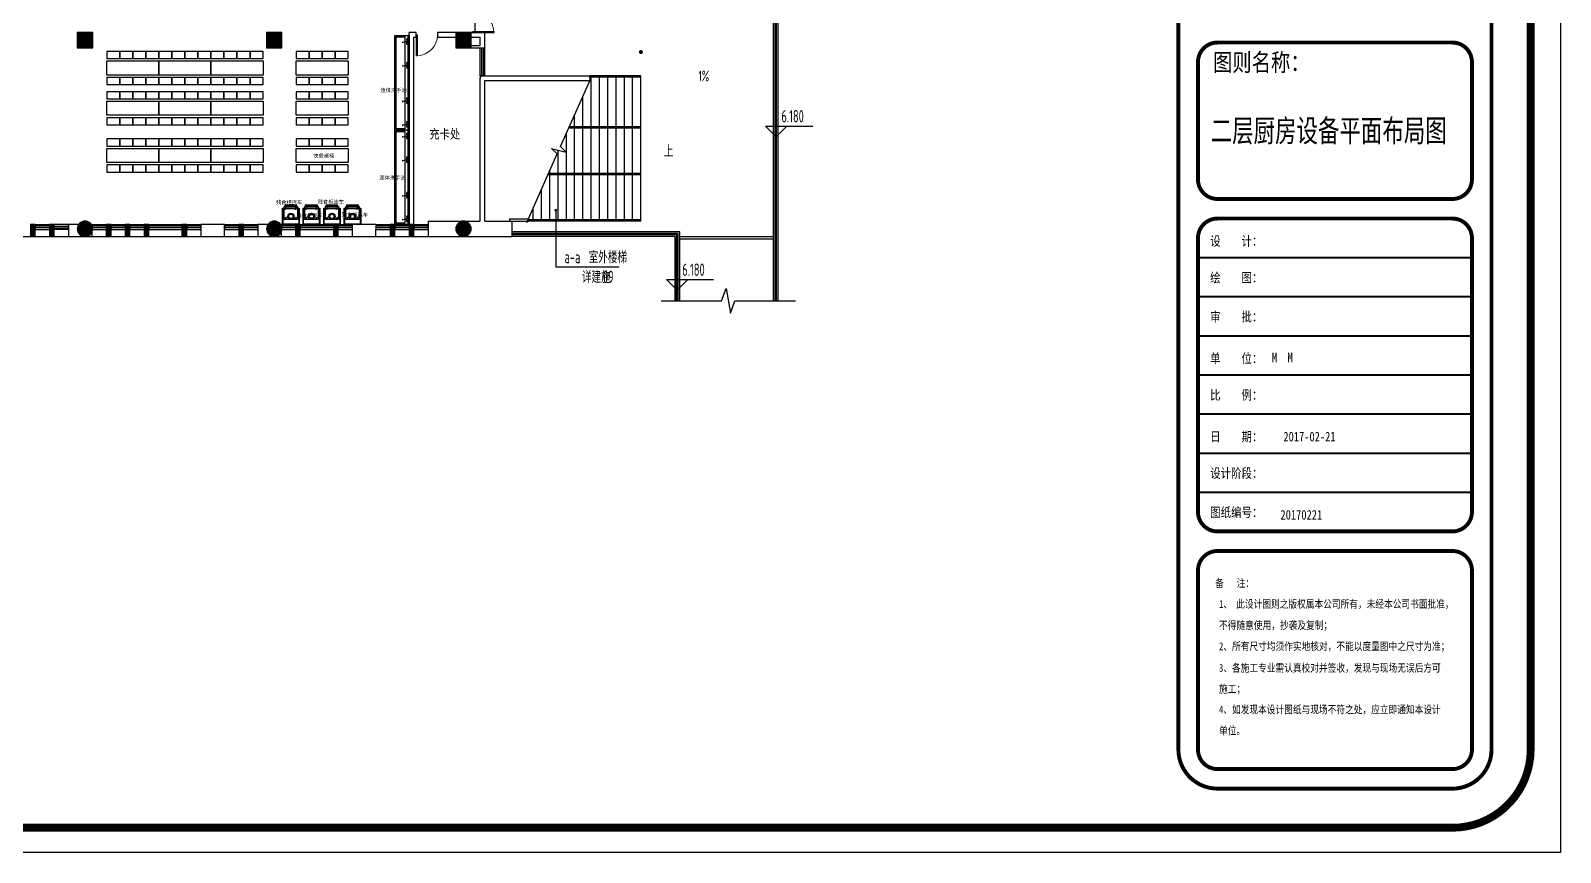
# Model space of a CAD drawing. Extents: x 1158414 to 1597620, y -840005 to -760676.
# Drawn here: x 1373562 to 1438232, y -840005 to -805237 of the extents above; entities that cross this region are included whole.
import ezdxf

# ---------------------------------------------------------------- set-up
doc = ezdxf.new("R2010")
doc.units = 0
doc.header["$LTSCALE"] = 1000
doc.linetypes.add('DASH', pattern=[0.35, 0.25, -0.1])
for name, color, linetype in [('0-雨水', 141, 'Continuous'), ('000外框', 7, 'Continuous'), ('COLUMN', 2, 'Continuous'), ('CURTWALL', 4, 'Continuous'), ('DIM_ELEV', 3, 'Continuous'), ('DIM_LEAD', 3, 'Continuous'), ('DIM_SYMB', 3, 'Continuous'), ('HANDRAIL', 3, 'Continuous'), ('LG', 84, 'Continuous'), ('LVTRY', 6, 'Continuous'), ('PUB_HATCH', 8, 'Continuous'), ('PUB_TEXT', 7, 'Continuous'), ('STAIR', 4, 'Continuous'), ('WALL', 6, 'Continuous'), ('WINDOW', 4, 'Continuous'), ('WS_厨房设备', 1, 'Continuous'), ('产品名称', 7, 'Continuous'), ('厨房布置', 4, 'Continuous'), ('外框', 7, 'Continuous')]:
    doc.layers.add(name, color=color, linetype=linetype)
doc.styles.add('_TCH_DIM', font='TSSDENG', dxfattribs={"width": 0.8, "bigfont": 'TSSDCHN'})
doc.styles.get("Standard").update_dxf_attribs({"font": '', "width": 0.8})
doc.styles.add('WMF-宋体1', font='')
doc.styles.add('宋体平面', font='', dxfattribs={"width": 0.8})
doc.styles.add('黑体', font='simhei.ttf', dxfattribs={"width": 0.7})
doc.styles.get('Standard').set_extended_font_data('SimSun')
doc.styles.get('WMF-宋体1').set_extended_font_data('SimSun')
doc.styles.get('宋体平面').set_extended_font_data('SimSun')

# ---------------------------------------------------------------- blocks, each defined once
blk = doc.blocks.new('水龙头')
at = {"color": 252}
for p, q in [((-136, -15), (-90, -14)), ((-136, -18), (-90, -19)), ((-52, -2), (-4, -2)), ((-52, -31), (-6, -31)), ((4, -2), (51, -2)), ((12, -31), (51, -31)), ((23, -194), (26, -209)), ((49, -204), (46, -189)), ((136, -15), (90, -14)), ((136, -18), (90, -19))]:
    blk.add_line(p, q, dxfattribs=at)
for points in [[(13, -7), (0, 0), (-14, -8), (-14, -25), (-7, -29)], [(11, -26), (13, -25), (13, -7)]]:
    blk.add_lwpolyline(points, dxfattribs=at)
blk.add_lwpolyline([(26, -194), (-9, -18, -1.00756), (9, -15), (43, -190)], format="xyb", dxfattribs=at)
for centre in [(-78, -16), (77, -16)]:
    blk.add_circle(centre, 10.9, dxfattribs=at)
for centre, radius, start, end in [((-78, -16), 27.5, 36.21161, 175.34491), ((77, -16), 27.5, 4.69308, 143.78839), ((-136, -16), 1, 91.33866, 171.56398), ((-132, -16), 4.53, 171.56398, 188.43602), ((-136, -17), 1, 188.43602, 268.66134), ((-78, -16), 27.5, 184.65509, 323.78839), ((-78, -16), 16, 189.00033, 170.99967), ((-77, -16), 12.9, 168.35622, 191.64378), ((-52, 3), 5, 216.21161, 270), ((-52, -36), 5, 90, 143.78839), ((51, 3), 5, 270, 323.78839), ((51, -36), 5, 36.21161, 90), ((77, -16), 27.5, 216.21161, 355.30692), ((77, -16), 16, 9.06636, 350.93364), ((77, -16), 12.9, 348.35622, 11.64378), ((136, -16), 1, 8.43602, 88.66134), ((136, -17), 1, 271.33866, 351.56398), ((132, -16), 4.53, 351.56398, 8.43602)]:
    blk.add_arc(centre, radius, start, end, dxfattribs=at)
for centre, start_param, end_param in [((34, -192), 5.611234, 10.096729), ((34, -190), 6.955136, 8.752827), ((37, -206), 0, 3.141593)]:
    blk.add_ellipse(centre, major_axis=(-11.3, -2.2), ratio=0.233596, start_param=start_param, end_param=end_param, dxfattribs=at)
blk = doc.blocks.new('*U106')
blk.add_line((0, 40), (4000, 40))
blk.add_lwpolyline([(0, 600), (4000, 600), (4000, 0), (0, 0)], close=True)
at = {"color": 252}
blk.add_lwpolyline([(60, 540), (3940, 540), (3940, 180), (60, 180)], close=True, dxfattribs=at)
at = {"color": 1, "rotation": 180}
for p in [(246, 70), (1246, 70), (2746, 70), (3746, 70)]:
    blk.add_blockref('水龙头', p, dxfattribs=at)
blk = doc.blocks.new('Custom_79')
at = {"color": 252}
for p, q in [((0, 700), (20, 680)), ((90, 806), (602, 806)), ((101, 806), (101, 771)), ((590, 806), (590, 771)), ((680, 680), (700, 700)), ((20, 20), (0, 0)), ((680, 20), (700, 0))]:
    blk.add_line(p, q, dxfattribs=at)
blk.add_lwpolyline([(0, 700), (700, 700), (700, 0), (0, 0)], close=True)
for points in [[(20, 680), (680, 680), (680, 20), (20, 20)], [(70, 771), (630, 771), (630, 213), (70, 213)], [(90, 771), (602, 771), (602, 822), (90, 822)], [(96, 661), (157, 721), (176, 702), (116, 642)], [(520, 661), (580, 721), (599, 702), (539, 642)], [(96, 262), (157, 322), (176, 303), (116, 242)], [(520, 262), (580, 322), (599, 303), (539, 242)]]:
    blk.add_lwpolyline(points, close=True, dxfattribs=at)
blk.add_circle((350, 350), 132)
blk.add_circle((350, 350), 92.5, dxfattribs=at)
blk = doc.blocks.new('A$C03080C26')
at = {"layer": '厨房布置'}
for points in [[(-1650, 1100), (-1650, 1400), (-2200, 1400), (-2200, 1100)], [(-1100, 1100), (-1100, 1400), (-1650, 1400), (-1650, 1100)], [(-1650, 1100), (-1650, 1400), (-1650, 1400), (-1650, 1100)], [(-550, 1100), (-550, 1400), (-1100, 1400), (-1100, 1100)], [(0, 1100), (0, 1400), (-550, 1400), (-550, 1100)], [(-2200, 1000), (0, 1000), (0, 400), (-2200, 400)], [(-1650, 0), (-1650, 300), (-2200, 300), (-2200, 0)], [(-1100, 0), (-1100, 300), (-1650, 300), (-1650, 0)], [(-1650, 0), (-1650, 300), (-1650, 300), (-1650, 0)], [(-550, 0), (-550, 300), (-1100, 300), (-1100, 0)], [(0, 0), (0, 300), (-550, 300), (-550, 0)]]:
    blk.add_lwpolyline(points, close=True, dxfattribs=at)
blk = doc.blocks.new('$DorLib2D$00000002')
for p, q in [((-0.5, 0), (-0.5, 0.4875)), ((-0.475, 0.4875), (-0.5, 0.4875)), ((-0.475, 0), (-0.475, 0.4875)), ((0.475, 0), (0.475, 0.4875)), ((0.475, 0.4875), (0.5, 0.4875)), ((0.5, 0), (0.5, 0.4875)), ((-0.5, 0), (-0.475, 0)), ((0.5, 0), (0.475, 0))]:
    blk.add_line(p, q)
at = {"lineweight": 13}
for centre, start, end in [((-0.4875, 0), 0, 88.53072), ((0.4875, 0), 91.46928, 180)]:
    blk.add_arc(centre, 0.4875, start, end, dxfattribs=at)
blk = doc.blocks.new('$DorLib2D$00000001')
for p, q in [((0.45, 0.975), (0.5, 0.975)), ((0.45, 0), (0.45, 0.975)), ((0.5, 0), (0.5, 0.975)), ((0.5, 0), (0.45, 0))]:
    blk.add_line(p, q)
at = {"lineweight": 13}
blk.add_arc((0.475, 0), 0.975, 91.46928, 180, dxfattribs=at)
blk = doc.blocks.new('$TCHSYS$WIN2D')
for p, q in [((-0.5, 0.5), (0.5, 0.5)), ((-0.5, 0.5), (-0.5, -0.5)), ((0.5, 0.5), (0.5, -0.5)), ((0.5, 0.167), (-0.5, 0.167)), ((0.5, -0.167), (-0.5, -0.167)), ((-0.5, -0.5), (0.5, -0.5))]:
    blk.add_line(p, q)

msp = doc.modelspace()

# ---------------------------------------------------------------- hatches: boundary and pattern name
at = {"layer": '0-雨水'}
h = msp.add_hatch(color=256, dxfattribs=at)
edge = h.paths.add_edge_path()
edge.add_arc((1399361.8, -806146.7), 75, 0, 180, ccw=False)
edge.add_arc((1399361.8, -806146.7), 75, -180, 0, ccw=False)
at = {"layer": 'PUB_HATCH'}
for points in [[(1376186.9, -805971.7), (1376186.9, -805321.7), (1375536.9, -805321.7), (1375536.9, -805971.7)], [(1384186.7, -805971.7), (1384186.7, -805321.7), (1383536.7, -805321.7), (1383536.7, -805971.7)], [(1392186.7, -805971.7), (1392186.7, -805321.7), (1391536.7, -805321.7), (1391536.7, -805971.7)], [(1373761.8, -813946.7), (1373761.8, -813446.7), (1373561.8, -813446.7), (1373561.8, -813946.7)], [(1374561.8, -813946.7), (1374561.8, -813446.7), (1374361.8, -813446.7), (1374361.8, -813946.7)], [(1376186.9, -813621.7, 1), (1375536.9, -813621.7, 1)], [(1376961.8, -813946.7), (1376961.8, -813446.7), (1376761.8, -813446.7), (1376761.8, -813946.7)], [(1377761.8, -813946.7), (1377761.8, -813446.7), (1377561.8, -813446.7), (1377561.8, -813946.7)], [(1378561.8, -813946.7), (1378561.8, -813446.7), (1378361.8, -813446.7), (1378361.8, -813946.7)], [(1380161.8, -813946.7), (1380161.8, -813446.7), (1379961.8, -813446.7), (1379961.8, -813946.7)], [(1382561.8, -813946.7), (1382561.8, -813446.7), (1382361.8, -813446.7), (1382361.8, -813946.7)], [(1384186.7, -813621.7, 1), (1383536.7, -813621.7, 1)], [(1384961.8, -813946.7), (1384961.8, -813446.7), (1384761.8, -813446.7), (1384761.8, -813946.7)], [(1386561.8, -813946.7), (1386561.8, -813446.7), (1386361.8, -813446.7), (1386361.8, -813946.7)], [(1388961.8, -813946.7), (1388961.8, -813446.7), (1388761.8, -813446.7), (1388761.8, -813946.7)], [(1389761.8, -813946.7), (1389761.8, -813446.7), (1389561.8, -813446.7), (1389561.8, -813946.7)], [(1392186.7, -813621.7, 1), (1391536.7, -813621.7, 1)]]:
    msp.add_hatch(color=256, dxfattribs=at).paths.add_polyline_path(points)

# ---------------------------------------------------------------- linework, layer by layer
for p, q in [((1401011.8, -813946.7), (1404961.8, -813946.7)), ((1401011.8, -814046.7), (1404961.8, -814046.7))]:
    msp.add_line(p, q)
at = {"layer": '0-雨水', "const_width": 20}
msp.add_lwpolyline([(1399286.8, -806146.7, -1), (1399436.8, -806146.7, -1), (1399286.8, -806146.7, -1)], format="xyb", dxfattribs=at)
at = {"layer": 'COLUMN'}
for p, q in [((1376186.9, -805321.7), (1375536.9, -805321.7)), ((1375536.9, -805321.7), (1375536.9, -805971.7)), ((1376186.9, -805971.7), (1376186.9, -805321.7)), ((1384186.7, -805321.7), (1383536.7, -805321.7)), ((1383536.7, -805321.7), (1383536.7, -805971.7)), ((1384186.7, -805971.7), (1384186.7, -805321.7)), ((1392186.7, -805321.7), (1391536.7, -805321.7)), ((1391536.7, -805321.7), (1391536.7, -805971.7)), ((1392186.7, -805971.7), (1392186.7, -805321.7)), ((1375536.9, -805971.7), (1376186.9, -805971.7)), ((1383536.7, -805971.7), (1384186.7, -805971.7)), ((1391536.7, -805971.7), (1392186.7, -805971.7)), ((1373761.8, -813446.7), (1373561.8, -813446.7)), ((1373561.8, -813446.7), (1373561.8, -813946.7)), ((1373761.8, -813946.7), (1373761.8, -813446.7)), ((1374561.8, -813446.7), (1374361.8, -813446.7)), ((1374361.8, -813446.7), (1374361.8, -813946.7)), ((1374561.8, -813946.7), (1374561.8, -813446.7)), ((1376961.8, -813446.7), (1376761.8, -813446.7)), ((1376761.8, -813446.7), (1376761.8, -813946.7)), ((1376961.8, -813946.7), (1376961.8, -813446.7)), ((1377761.8, -813446.7), (1377561.8, -813446.7)), ((1377561.8, -813446.7), (1377561.8, -813946.7)), ((1377761.8, -813946.7), (1377761.8, -813446.7)), ((1378561.8, -813446.7), (1378361.8, -813446.7)), ((1378361.8, -813446.7), (1378361.8, -813946.7)), ((1378561.8, -813946.7), (1378561.8, -813446.7)), ((1380161.8, -813446.7), (1379961.8, -813446.7)), ((1379961.8, -813446.7), (1379961.8, -813946.7)), ((1380161.8, -813946.7), (1380161.8, -813446.7)), ((1381761.8, -813446.7), (1380761.8, -813446.7)), ((1381761.8, -813946.7), (1381761.8, -813446.7)), ((1382561.8, -813446.7), (1382361.8, -813446.7)), ((1382361.8, -813446.7), (1382361.8, -813946.7)), ((1382561.8, -813946.7), (1382561.8, -813446.7)), ((1384961.8, -813446.7), (1384761.8, -813446.7)), ((1384761.8, -813446.7), (1384761.8, -813946.7)), ((1384961.8, -813946.7), (1384961.8, -813446.7)), ((1386561.8, -813446.7), (1386361.8, -813446.7)), ((1386361.8, -813446.7), (1386361.8, -813946.7)), ((1386561.8, -813946.7), (1386561.8, -813446.7)), ((1388161.8, -813446.7), (1387161.8, -813446.7)), ((1388961.8, -813446.7), (1388761.8, -813446.7)), ((1388761.8, -813446.7), (1388761.8, -813946.7)), ((1388961.8, -813946.7), (1388961.8, -813446.7)), ((1389761.8, -813446.7), (1389561.8, -813446.7)), ((1389561.8, -813446.7), (1389561.8, -813946.7)), ((1389761.8, -813946.7), (1389761.8, -813446.7)), ((1373561.8, -813946.7), (1373761.8, -813946.7)), ((1374361.8, -813946.7), (1374561.8, -813946.7)), ((1376761.8, -813946.7), (1376961.8, -813946.7)), ((1377561.8, -813946.7), (1377761.8, -813946.7)), ((1378361.8, -813946.7), (1378561.8, -813946.7)), ((1379961.8, -813946.7), (1380161.8, -813946.7)), ((1380761.8, -813646.7), (1380761.8, -813946.7)), ((1380761.8, -813946.7), (1381761.8, -813946.7)), ((1382361.8, -813946.7), (1382561.8, -813946.7)), ((1384761.8, -813946.7), (1384961.8, -813946.7)), ((1386361.8, -813946.7), (1386561.8, -813946.7)), ((1387161.8, -813646.7), (1387161.8, -813946.7)), ((1387161.8, -813946.7), (1388161.8, -813946.7)), ((1388161.8, -813946.7), (1388161.8, -813646.7)), ((1388761.8, -813946.7), (1388961.8, -813946.7)), ((1389561.8, -813946.7), (1389761.8, -813946.7))]:
    msp.add_line(p, q, dxfattribs=at)
for centre, start, end in [((1375861.9, -813621.7), 0, 180), ((1383861.7, -813621.7), 0, 180), ((1391861.7, -813621.7), 0, 180), ((1375861.9, -813621.7), 180, 0), ((1383861.7, -813621.7), 180, 0), ((1391861.7, -813621.7), 180, 0)]:
    msp.add_arc(centre, 325, start, end, dxfattribs=at)
at = {"layer": 'CURTWALL'}
for p, q in [((1392361.8, -805321.7), (1392161.8, -805321.7)), ((1380861.8, -813546.7), (1380861.8, -813546.7)), ((1381261.8, -813546.7), (1381261.8, -813546.7)), ((1381661.8, -813546.7), (1381661.8, -813546.7)), ((1387261.8, -813546.7), (1387261.8, -813546.7)), ((1387661.8, -813546.7), (1387661.8, -813546.7)), ((1388061.8, -813546.7), (1388061.8, -813546.7))]:
    msp.add_line(p, q, dxfattribs=at)
at = {"layer": 'DIM_ELEV'}
for p, q in [((1405080.8, -809730.4), (1404630.8, -809280.4)), ((1404630.8, -809280.4), (1406626.4, -809280.4)), ((1405080.8, -809730.4), (1405530.8, -809280.4)), ((1400890, -816223.2), (1400440, -815773.2)), ((1400440, -815773.2), (1402435.6, -815773.2)), ((1400890, -816223.2), (1401340, -815773.2))]:
    msp.add_line(p, q, dxfattribs=at)
at = {"layer": 'DIM_LEAD'}
for p, q in [((1395762.2, -812838.3), (1395762.2, -815235.1)), ((1395762.2, -815235.1), (1398438.2, -815235.1))]:
    msp.add_line(p, q, dxfattribs=at)
at = {"layer": 'DIM_LEAD', "const_width": 60}
msp.add_lwpolyline([(1395762.2, -812808.3, 1), (1395762.2, -812868.3, 1)], format="xyb", close=True, dxfattribs=at)
at = {"layer": 'DIM_SYMB'}
for points in [[(1401698.9, -807062.5, 0, 0, 0), (1401093.5, -806467.1, 104, 0, 0), (1400815.4, -806193.6, 0, 0, 0)], [(1400175.1, -810326.7, 0, 0, 0), (1397992.4, -810326.7, 120, 0, 0), (1397542.4, -810326.7, 0, 0, 0)]]:
    msp.add_lwpolyline(points, format="xyseb", dxfattribs=at)
for points in [[(1394541.7, -813359.5), (1395828.7, -810454.7), (1395587.1, -810222.2), (1396208.1, -810375.9), (1395965.4, -810146.1), (1397252.3, -807241.2)], [(1400214.5, -816672.8), (1402774.3, -816672.8), (1402965.4, -816147.8), (1403150.5, -817197.8), (1403336.8, -816672.8), (1405896.6, -816672.8)]]:
    msp.add_lwpolyline(points, dxfattribs=at)
at = {"layer": 'HANDRAIL'}
for p, q in [((1399361.5, -807206.7), (1397179, -807206.7)), ((1399361.5, -807146.7), (1397205.6, -807146.7)), ((1399361.5, -807206.7), (1399361.5, -807146.7)), ((1399361.5, -809366.7), (1396310.7, -809366.7)), ((1399361.5, -809306.7), (1396337.3, -809306.7)), ((1399361.5, -809366.7), (1399361.5, -809306.7)), ((1399361.5, -811336.7), (1395437.9, -811336.7)), ((1399361.5, -811276.7), (1395464.5, -811276.7)), ((1399361.5, -811386.7), (1399361.5, -811326.7)), ((1392761.8, -813296.7), (1392761.8, -813236.7)), ((1399361.5, -813296.7), (1394569.5, -813296.7)), ((1399361.5, -813236.7), (1394596.1, -813236.7)), ((1399361.5, -813296.7), (1399361.5, -813236.7))]:
    msp.add_line(p, q, dxfattribs=at)
at = {"layer": 'LG'}
for p, q in [((1405036.8, -816672.8), (1405036.8, -774096.7)), ((1405086.8, -816672.8), (1405086.8, -774096.7)), ((1400936.8, -813821.7), (1393911.6, -813821.7)), ((1400886.8, -813871.7), (1393911.6, -813871.7)), ((1400886.8, -816672.8), (1400886.8, -813871.7)), ((1400936.8, -816672.8), (1400936.8, -813821.7))]:
    msp.add_line(p, q, dxfattribs=at)
at = {"layer": 'LVTRY', "linetype": 'ByBlock'}
for p, q in [((1389561.8, -812386.7), (1389561.8, -805346.7)), ((1389561.8, -813446.7), (1389561.8, -812446.7))]:
    msp.add_line(p, q, dxfattribs=at)
at = {"layer": 'STAIR'}
for p, q in [((1404961.8, -816672.8), (1404961.8, -774096.7)), ((1405161.8, -816672.8), (1405161.8, -774096.7)), ((1399361.5, -807206.7), (1397179, -807206.7)), ((1397261.5, -813236.7), (1397261.5, -807206.7)), ((1397611.5, -813236.7), (1397611.5, -807206.7)), ((1397961.5, -813236.7), (1397961.5, -807206.7)), ((1398311.5, -813236.7), (1398311.5, -807206.7)), ((1398661.5, -813236.7), (1398661.5, -807206.7)), ((1399011.5, -813236.7), (1399011.5, -807206.7)), ((1399361.5, -813236.7), (1399361.5, -807206.7)), ((1396911.5, -813236.7), (1396911.5, -808010.6)), ((1396561.5, -813236.7), (1396561.5, -808800.6)), ((1396211.5, -813236.7), (1396211.5, -809590.6)), ((1395861.5, -813236.7), (1395861.5, -810290.1)), ((1395511.5, -813236.7), (1395511.5, -811170.6)), ((1395161.5, -813236.7), (1395161.5, -811960.6)), ((1394811.5, -813236.7), (1394811.5, -812750.6)), ((1399361.5, -813296.7), (1399361.5, -813236.7)), ((1401011.8, -813746.7), (1393911.6, -813746.7)), ((1400811.8, -813946.7), (1393911.6, -813946.7)), ((1400811.8, -813946.7), (1400811.8, -816672.8)), ((1400811.8, -816672.8), (1400811.8, -813946.7)), ((1401011.8, -816672.8), (1401011.8, -813746.7))]:
    msp.add_line(p, q, dxfattribs=at)
msp.add_lwpolyline([(1371561.8, -813946.7), (1390361.8, -813946.7)], dxfattribs=at)
at = {"layer": 'WALL'}
for p, q in [((1389561.8, -813446.7), (1389561.8, -805321.7)), ((1389861.8, -805321.7), (1389561.8, -805321.7)), ((1389761.8, -813446.7), (1389761.8, -805521.7)), ((1389761.8, -805521.7), (1389861.8, -805521.7)), ((1389861.8, -805521.7), (1389861.8, -805321.7)), ((1391536.7, -805321.7), (1390761.8, -805321.7)), ((1390761.8, -805321.7), (1390761.8, -805521.7)), ((1390761.8, -805521.7), (1391536.7, -805521.7)), ((1392186.7, -805321.7), (1392261.8, -805321.7)), ((1392186.7, -805521.7), (1392261.8, -805521.7)), ((1392261.8, -805321.7), (1392761.8, -805321.7)), ((1392261.8, -805521.7), (1392561.8, -805521.7)), ((1392561.8, -805871.7), (1392561.8, -805521.7)), ((1392761.8, -805871.7), (1392761.8, -805321.7)), ((1392186.7, -805871.7), (1392561.8, -805871.7)), ((1392186.7, -805971.7), (1392561.8, -805971.7)), ((1392561.8, -805971.7), (1392761.8, -805971.7)), ((1392761.8, -805971.7), (1392761.8, -805871.7)), ((1392761.8, -807146.7), (1392561.8, -807146.7)), ((1392561.8, -807146.7), (1392561.8, -807246.7)), ((1392561.8, -813296.7), (1392561.8, -807246.7)), ((1392761.8, -807146.7), (1397205.6, -807146.7)), ((1392761.8, -807346.7), (1397205.6, -807346.7)), ((1392761.8, -813296.7), (1392761.8, -807346.7)), ((1397205.6, -807146.7), (1397205.6, -807346.7)), ((1375588, -813446.7), (1375161.8, -813446.7)), ((1375161.8, -813446.7), (1375161.8, -813646.7)), ((1376161.8, -813446.7), (1376135.8, -813446.7)), ((1376161.8, -813496.5), (1376161.8, -813446.7)), ((1383587.9, -813446.7), (1383161.8, -813446.7)), ((1383161.8, -813446.7), (1383161.8, -813646.7)), ((1384161.8, -813446.7), (1384135.6, -813446.7)), ((1384161.8, -813496.9), (1384161.8, -813446.7)), ((1390361.8, -813296.7), (1391861.7, -813296.7)), ((1390361.8, -813296.7), (1390361.8, -813946.7)), ((1390361.8, -813646.7), (1390361.8, -813446.7)), ((1391861.7, -813296.7), (1392561.8, -813296.7)), ((1392761.8, -813296.7), (1393911.6, -813296.7)), ((1393811.6, -813196.7), (1394613.8, -813196.7)), ((1393811.6, -813196.7), (1393811.6, -813296.7)), ((1393811.6, -813296.7), (1394613.8, -813296.7)), ((1393911.6, -813296.7), (1393911.6, -813946.7)), ((1394613.8, -813196.7), (1394613.8, -813296.7)), ((1375161.8, -813646.7), (1375161.8, -813946.7)), ((1375161.8, -813946.7), (1376161.8, -813946.7)), ((1376161.8, -813946.7), (1376161.8, -813746.9)), ((1383161.8, -813646.7), (1383161.8, -813946.7)), ((1383161.8, -813946.7), (1384161.8, -813946.7)), ((1384161.8, -813946.7), (1384161.8, -813746.5)), ((1390361.8, -813946.7), (1391861.7, -813946.7)), ((1391861.7, -813946.7), (1392661.8, -813946.7)), ((1392661.8, -813946.7), (1393911.6, -813946.7))]:
    msp.add_line(p, q, dxfattribs=at)
at = {"layer": 'WINDOW'}
msp.add_line((1392361.8, -805321.7), (1392361.8, -803521.7), dxfattribs=at)
at = {"layer": '外框', "lineweight": -2}
for p, q in [((1438232.1, -760676.1), (1438232.1, -840004.9)), ((1438232.1, -840004.9), (1325026.9, -840004.9))]:
    msp.add_line(p, q, dxfattribs=at)
for points, const_width in [([(1329425.1, -838960.7), (1433665.7, -838960.7, 0.4142136), (1436974.9, -835651.5), (1436974.9, -765057.2, 0.4142136), (1433665.7, -761748), (1329425.1, -761748, 0.4142136), (1326115.9, -765057.2), (1326115.9, -835651.5, 0.4142136)], 330.9), ([(1423738, -837306.1), (1433665.7, -837306.1, 0.4142136), (1435320.3, -835651.5), (1435320.3, -765057.2, 0.4142136), (1433665.7, -763402.6), (1423738, -763402.6, 0.4142136), (1422083.4, -765057.2), (1422083.4, -835651.5, 0.4142136)], 165.5), ([(1423738, -812361), (1433665.7, -812361, 0.4142136), (1434493, -811533.7), (1434493, -806569.9, 0.4142136), (1433665.7, -805742.6), (1423738, -805742.6, 0.4142136), (1422910.7, -806569.9), (1422910.7, -811533.7, 0.4142136)], 165.5), ([(1423738, -826425.2), (1433665.7, -826425.2, 0.4142136), (1434493, -825597.9), (1434493, -814015.6, 0.4142136), (1433665.7, -813188.3), (1423738, -813188.3, 0.4142136), (1422910.7, -814015.6), (1422910.7, -825597.9, 0.4142136)], 165.5), ([(1423738, -836478.8), (1433665.7, -836478.8, 0.4142136), (1434493, -835651.5), (1434493, -828079.8, 0.4142136), (1433665.7, -827252.5), (1423738, -827252.5, 0.4142136), (1422910.7, -828079.8), (1422910.7, -835651.5, 0.4142136)], 165.5)]:
    msp.add_lwpolyline(points, format="xyb", close=True, dxfattribs=dict(at, const_width=const_width))
at = {"layer": '外框', "lineweight": -2, "const_width": 82.7}
for points in [[(1422910.7, -814842.9), (1434493, -814842.9)], [(1422910.7, -816497.5), (1434493, -816497.5)], [(1422910.7, -818152.2), (1434493, -818152.2)], [(1422910.7, -819806.8), (1434493, -819806.8)], [(1422910.7, -821461.4), (1434493, -821461.4)], [(1422910.7, -823116), (1434493, -823116)], [(1422910.7, -824770.6), (1434493, -824770.6)]]:
    msp.add_lwpolyline(points, dxfattribs=at)

# ---------------------------------------------------------------- block references
at = {"layer": 'WINDOW'}
for name, p, xscale, yscale, zscale, rotation in [('$DorLib2D$00000002', (1392261.8, -804421.7), -1800, -1800, -1800, 90), ('$TCHSYS$WIN2D', (1392661.8, -806559.2), 1175.013664193859, 200, 1175.013664193859, 90), ('$TCHSYS$WIN2D', (1374061.8, -813546.7), 600, 200, 600, 8.337633264816336e-12), ('$TCHSYS$WIN2D', (1374861.8, -813546.7), -600, -200, -600, 359.9999999999857), ('$TCHSYS$WIN2D', (1376461.8, -813546.7), 600, 200, 600, 359.9999999999867), ('$TCHSYS$WIN2D', (1377261.8, -813546.7), 600, 200, 600, 1.667526652963267e-11), ('$TCHSYS$WIN2D', (1378061.8, -813546.7), 600, 200, 600, 1.667526652963267e-11), ('$TCHSYS$WIN2D', (1379261.8, -813546.7), 1400, 200, 1400, 1.250644990402376e-11), ('$TCHSYS$WIN2D', (1380461.8, -813546.7), 600, 200, 600, 9.528723729412113e-12), ('$TCHSYS$WIN2D', (1382061.8, -813546.7), 600, 200, 600, 9.52872374149386e-12), ('$TCHSYS$WIN2D', (1382861.8, -813546.7), 600, 200, 600, 1.429401284309672e-11), ('$TCHSYS$WIN2D', (1384461.8, -813546.7), 600, 200, 600, 1.33390017898524e-11), ('$TCHSYS$WIN2D', (1385661.8, -813546.7), 1400, 200, 1400, 1.250644989722269e-11), ('$TCHSYS$WIN2D', (1386861.8, -813546.7), 600, 200, 600, 1.905744745769592e-11), ('$TCHSYS$WIN2D', (1388461.8, -813546.7), 600, 200, 600, 7.622978987127592e-11), ('$TCHSYS$WIN2D', (1389261.8, -813546.7), 600, 200, 600, 5.836343285369737e-11), ('$TCHSYS$WIN2D', (1390061.8, -813546.7), 600, 200, 600, 6.670108154895004e-11)]:
    msp.add_blockref(name, p, dxfattribs=dict(at, xscale=xscale, yscale=yscale, zscale=zscale, rotation=rotation))
at = {"layer": 'WINDOW', "linetype": 'DASH', "xscale": -900, "yscale": -900, "zscale": -900, "rotation": 4.244743304330711e-11}
msp.add_blockref('$DorLib2D$00000001', (1390311.8, -805421.7), dxfattribs=at)
at = {"layer": 'WS_厨房设备', "rotation": 90}
for p in [(1389561.8, -809446.7), (1389561.8, -813446.7)]:
    msp.add_blockref('*U106', p, dxfattribs=at)
at = {"layer": 'WS_厨房设备'}
for p in [(1384214.8, -813446.8), (1385083.3, -813446.8), (1385951.8, -813446.8), (1386820.3, -813446.8)]:
    msp.add_blockref('Custom_79', p, dxfattribs=at)
at = {"layer": '厨房布置', "rotation": 180}
for p in [(1376786.9, -806121.7), (1378986.9, -806121.7), (1381186.9, -806121.7), (1384786.9, -806121.7), (1376786.9, -807821.7), (1378986.9, -807821.7), (1381186.9, -807821.7), (1384786.9, -807821.7), (1376786.9, -809821.7), (1378986.9, -809821.7), (1381186.9, -809821.7), (1384786.9, -809821.7)]:
    msp.add_blockref('A$C03080C26', p, dxfattribs=at)

# ---------------------------------------------------------------- texts
at = {"layer": '000外框', "insert": (1423446.8, -808995), "char_height": 950.226, "width": 15623.866, "attachment_point": 1, "style": '黑体'}
msp.add_mtext('二层厨房设备平面布局图', dxfattribs=at)
at = {"layer": 'PUB_TEXT', "style": '_TCH_DIM'}
for s, height, width, p in [('1%%%', 455, 0.64, (1401796.2, -807385.7)), ('6.180', 525, 0.64, (1405301.4, -809122.9)), ('上', 506.4, 0.8, (1400332.6, -810589.2)), ('a-a', 525, 0.64, (1396130.8, -815077.6)), ('室外楼梯', 506.38, 0.8, (1397154.8, -815077.6)), ('详建施', 506.38, 0.8, (1396868.1, -815917.6)), ('09', 525, 0.64, (1397752.7, -815917.6)), ('6.180', 525, 0.64, (1401110.6, -815615.7))]:
    msp.add_text(s, height=height, dxfattribs=dict(at, width=width)).set_placement(p)
at = {"layer": 'PUB_TEXT', "width": 0.8}
msp.add_text('充卡处', height=398.73, dxfattribs=at).set_placement((1390416.8, -809809.5))
at = {"layer": '产品名称', "color": 7, "lineweight": 0, "style": 'WMF-宋体1'}
for s, p in [('连体洗手池', (1388354, -807839.7)), ('快餐桌椅', (1385514.3, -810616.2)), ('连体洗手池', (1388304.5, -811545.2)), ('残食柜连车', (1383938.7, -812583.9)), ('残食柜连车', (1385700.7, -812565.4)), ('残食柜连车', (1384804.5, -813134.4)), ('残食柜连车', (1386717.4, -813109))]:
    msp.add_text(s, height=158.49, dxfattribs=at).set_placement(p)
at = {"layer": '外框', "style": '宋体平面', "width": 0.8}
msp.add_text('图则名称：', height=749.6, dxfattribs=at).set_placement((1423543.9, -806955))
at = {"layer": '外框', "lineweight": -2, "style": '宋体平面', "width": 0.8}
for s, height, p in [('设    计：', 405.22, (1423425, -814342.5)), ('绘    图：', 405.22, (1423425, -815890.7)), ('审    批：', 405.22, (1423425, -817545.3)), ('单    位：', 405.22, (1423425, -819306.3)), ('M  M', 405.22, (1426034.7, -819265.9)), ('比    例：', 405.22, (1423425, -820854.6)), ('日    期：', 405.22, (1423425, -822615.6)), ('2017-02-21', 405.22, (1426521.9, -822615.6)), ('设计阶段：', 405.22, (1423425, -824163.8)), ('图纸编号：', 405.22, (1423425, -825818.4)), ('20170221', 405.22, (1426398.5, -825924.8)), ('备   注：', 328.23, (1423642.9, -828778.5)), ('1、 此设计图则之版权属本公司所有，未经本公司书面批准，', 328.23, (1423802.6, -829659.5)), ('不得随意使用，抄袭及复制；', 328.23, (1423802.6, -830560.2)), ('2、所有尺寸均须作实地核对，不能以度量图中之尺寸为准；', 328.23, (1423802.6, -831449)), ('3、各施工专业需认真校对并签收，发现与现场无误后方可', 328.23, (1423802.6, -832363.2)), ('施工；', 328.23, (1423802.6, -833252.5)), ('4、如发现本设计图纸与现场不符之处，应立即通知本设计', 328.23, (1423802.6, -834124.3)), ('单位。', 328.23, (1423802.6, -835013.6))]:
    msp.add_text(s, height=height, dxfattribs=at).set_placement(p)

doc.saveas('drawing.dxf')
